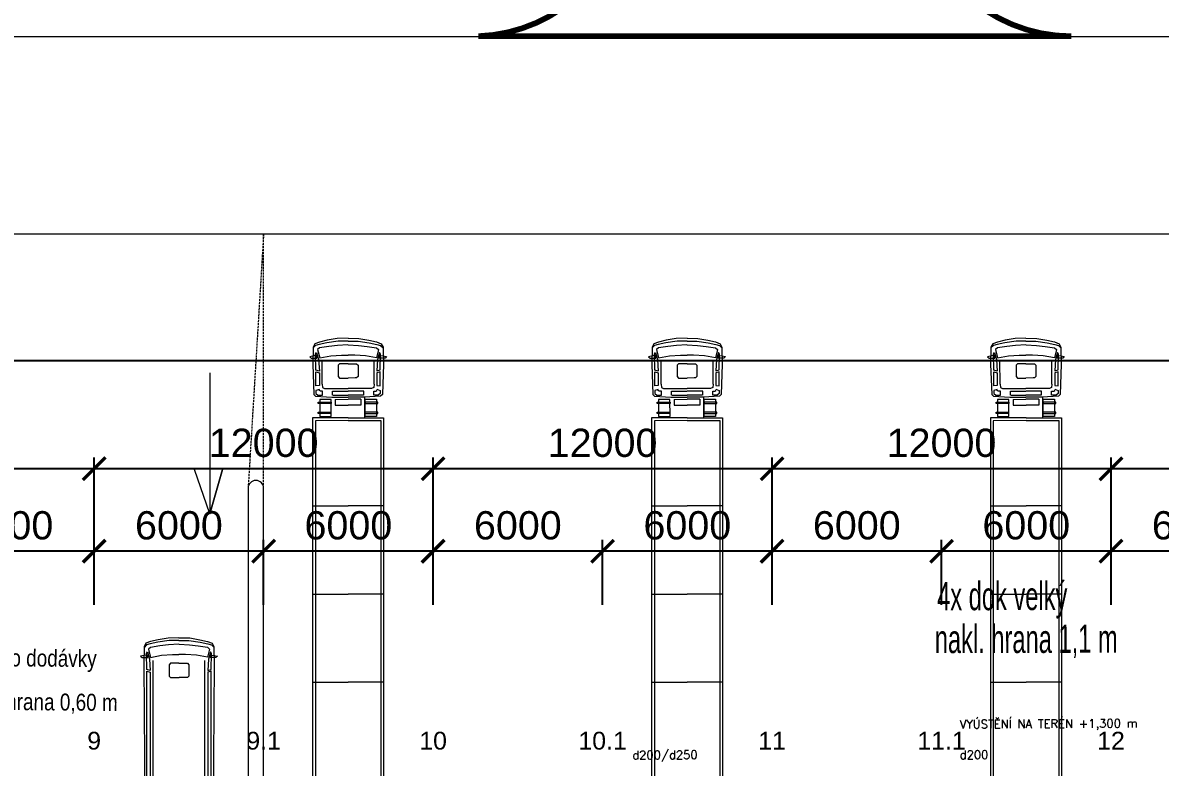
# Model space of a CAD drawing. Header units: millimetres. Extents: x 325046 to 1268204, y 1875583 to 2761998.
# Drawn here: x 799550 to 839822, y 2593488 to 2619836 of the extents above; entities that cross this region are included whole.
import ezdxf
from ezdxf.enums import TextEntityAlignment as Align

# ---------------------------------------------------------------- set-up
doc = ezdxf.new("R2010")
doc.units = ezdxf.units.MM
doc.header["$LTSCALE"] = 100
doc.header["$PDMODE"] = 65
for name, pattern in [('Carkovana', [0.21, 0.15, -0.06]), ('CONTINOUS', [0]), ('SO02_F11anp01$0${ Leader Line}', [0])]:
    doc.linetypes.add(name, pattern=pattern)
for name, color, linetype, lineweight, true_color in [('Auta', 252, 'Continuous', 5, 0x696969), ('Komunikace - obrys - 1.etapa', 7, 'Continuous', 15, 0x901be4), ('Komunikace - obrys - páteřní', 7, 'Continuous', 25, 0xd91268), ('Korabek-bezp_vtoky_text', 7, 'CONTINOUS', 0, 0x6b50af), ('Korabek-text', 7, 'Continuous', 0, 0x7a7a7a), ('Korabek-trasy', 7, 'Continuous', 30, 0x7478c3), ('Parkování - členění - 2. etapa', 7, 'Continuous', 9, 0x4f4fb0)]:
    doc.layers.add(name, color=color, linetype=linetype, lineweight=lineweight, true_color=true_color)
for name, color, linetype in [('Kóty osové', 5, 'Continuous'), ('OKNA - RASTR', 5, 'Continuous'), ('Popis - dílčí', 5, 'Continuous')]:
    doc.layers.add(name, color=color, linetype=linetype)
doc.layers.add('Popis OS', color=7, linetype='Continuous', true_color=0xbd0a5d)
doc.styles.add('ARIAL', font='arial.ttf')
doc.styles.add('ARIL-TENKÝ', font='arial.ttf')
doc.styles.add('ROMANS', font='romans.shx', dxfattribs={"width": 0.8})
doc.styles.add('ROZPISKA', font='arial.ttf', dxfattribs={"width": 0.6})
doc.dimstyles.new('400', dxfattribs={"dimscale": 400, "dimtxt": 2.5, "dimasz": 2, "dimexe": 1, "dimexo": 12, "dimgap": 1, "dimtad": 1, "dimdec": 0, "dimzin": 0, "dimdsep": 46, "dimtxsty": 'ARIL-TENKÝ', "dimblk": 'ARCHTICK', "dimcen": 4, "dimdle": 1, "dimclrd": 256, "dimclre": 256, "dimclrt": 7, "dimadec": 0, "dimazin": 0, "dimtfac": 1, "dimtdec": 0, "dimtix": 1, "dimtofl": 0, "dimtmove": 0, "dimatfit": 0, "dimldrblk": 'OBLIQUE', "dimfxl": 1, "dimtolj": 1, "dimtzin": 0, "dimlwd": -1, "dimlwe": -1, "dimarcsym": 0})

# ---------------------------------------------------------------- blocks, each defined once
blk = doc.blocks.new('A$C5F711971')
at = {"layer": 'Auta'}
for p, q in [((3.321172367956024, 15.00355952349491), (3.486826462612953, 15.80747432308272)), ((5.123141557327472, 14.6322470724117), (5.288795651926193, 15.4361618719995)), ((3.128242997336201, 14.49453461891972), (3.006407730281353, 13.90327139338478)), ((3.048512245120946, 14.35687175136991), (3.058665184071288, 14.40614368673414)), ((3.491959664213937, 14.26549530099146), (3.048512245120946, 14.35687175136991)), ((3.058665184071288, 14.40614368673414), (3.50211260310607, 14.31476723658852)), ((3.522418480948545, 14.41331110754982), (3.128242997336201, 14.49453461891972)), ((3.400583213893697, 13.82204788201489), (3.522418480948545, 14.41331110754982)), ((3.560458142601419, 14.48162405239418), (3.414699048735201, 13.77425914863124)), ((3.50211260310607, 14.31476723658852), (3.491959664213937, 14.26549530099146)), ((3.670234287332278, 14.382852290757), (3.629622531647328, 14.18576454883441)), ((3.629622531647328, 14.18576454883441), (4.073069950740319, 14.0943880986888)), ((3.670234287332278, 14.382852290757), (4.113681706425268, 14.29147584037855)), ((4.557129125460051, 14.2000993900001), (4.113681706425268, 14.29147584037855)), ((4.557129125460051, 14.2000993900001), (4.516517369775102, 14.00301164831035)), ((4.583109664788935, 13.57837734790519), (4.704944931843784, 14.16964057344012)), ((4.704944931843784, 14.16964057344012), (5.099120415456127, 14.08841706207022)), ((2.977441672701389, 14.0119682031218), (2.987594611593522, 14.06124013871886)), ((3.420889091736171, 13.92059175297618), (2.977441672701389, 14.0119682031218)), ((2.987594611593522, 14.06124013871886), (3.431042030686513, 13.96986368834041)), ((3.006407730281353, 13.90327139338478), (3.400583213893697, 13.82204788201489)), ((4.516517369775102, 14.00301164831035), (4.073069950740319, 14.0943880986888)), ((5.057015900616534, 13.63481670385227), (4.613568481523544, 13.72619315423071)), ((4.684639054001309, 14.07109670247883), (4.674486115050968, 14.02182476688176)), ((4.674486115050968, 14.02182476688176), (5.117933534143958, 13.93044831673615)), ((5.128086473036092, 13.97972025210038), (4.684639054001309, 14.07109670247883)), ((5.099120415456127, 14.08841706207022), (4.977285148401279, 13.49715383653529)), ((5.117933534143958, 13.93044831673615), (5.128086473036092, 13.97972025210038)), ((4.977285148401279, 13.49715383653529), (4.583109664788935, 13.57837734790519)), ((4.60341554263141, 13.67692121886648), (5.046862961666193, 13.58554476848803)), ((5.046862961666193, 13.58554476848803), (5.057015900616534, 13.63481670385227)), ((2.120412900985684, 10.84990415442735), (3.352211287303362, 10.59608068154193)), ((4.58400967362104, 10.34225720842369), (3.352211287303362, 10.59608068154193)), ((1.490930687868968, 7.795044156489894), (2.722729074186645, 7.541220683371648)), ((3.954527460504323, 7.287397210486233), (2.722729074186645, 7.541220683371648)), ((0.8614484747522511, 4.740184158319607), (2.093246861069929, 4.486360685434192)), ((3.325045247387607, 4.232537212315947), (2.093246861069929, 4.486360685434192))]:
    blk.add_line(p, q, dxfattribs=at)
for points in [[(4.550258080009371, 16.4101690647658), (4.173731542890891, 16.47565458784811), (3.814151986211073, 16.48733365209773), (3.538389485853259, 16.48174143512733), (3.358417907031253, 16.45641061128117), (3.273873648722656, 16.34900046768598), (3.14099261519732, 15.76470860582776), (2.959774806455243, 14.70353502570651), (3.007306666229852, 14.63132500997745), (3.562675850524101, 14.47943666111678), (4.128392219834495, 14.36286556068808)], [(3.356599902210291, 16.14470704924315), (3.376625735487323, 15.87843487062491), (3.319146189198364, 15.47833586786874), (3.206810016999952, 15.53893315885216), (3.308340840449091, 16.09223564038984), (3.356599902210291, 16.14470704924315)], [(4.529952202166896, 16.31162519403733), (4.185048653976992, 16.38269576639868), (3.784905668406282, 16.40597823704593), (3.509143168048467, 16.40038602007553), (3.370028171222657, 16.39160257298499), (3.268938662309665, 16.3250511130318)], [(4.500506485637743, 16.18362329388037), (4.136355543450918, 16.23369371611625), (3.829606433981098, 16.25945283123292), (3.496442100906279, 16.2781719211489), (3.412261443620082, 16.23310248996131), (3.424884797190316, 15.93090627947822), (3.822853442688938, 15.92379991477355), (4.198978250089567, 15.87126216688193), (4.429426394053735, 15.82377619110048)], [(4.550258080009371, 16.4101690647658), (4.922000595426653, 16.32146681519225), (5.256905219808687, 16.19004097790457), (5.507992787868716, 16.07588642183691), (5.663289434392937, 15.98147047287785), (5.698483828047756, 15.84938707039692), (5.58955052489182, 15.26016055676155), (5.336489524925128, 14.21379093220457), (5.264282732852735, 14.16625417512842), (4.694108589144889, 14.24629446002655), (4.128392219834495, 14.36286556068808)], [(4.506395896314643, 16.18240972631611), (4.860676865617279, 16.08444059500471), (5.152621015673503, 15.9868334159255), (5.466045402921736, 15.87231690762565), (5.525551127910148, 15.79763956577517), (5.394488099205773, 15.52505126595497), (5.026129372476134, 15.67585375835188), (4.659874538017903, 15.77629021531902), (4.429426394053735, 15.82377619110048)], [(4.529952202166896, 16.31162519403733), (4.874855750356801, 16.24055462144315), (5.251606632373296, 16.10375091084279), (5.502694200433325, 15.98959635477513), (5.62700423784554, 15.92653173813596), (5.693548841576558, 15.82543771574274)], [(3.344440233020578, 16.04227049555629), (3.087927616841625, 16.04376325476915), (3.127046613371931, 15.98433838039637), (3.324134355178103, 15.94372662482783), (3.344440233020578, 16.04227049555629)], [(3.194472550821956, 15.47905977233313), (3.306808723078575, 15.41846248134971), (3.215511473536026, 14.97539942129515), (3.09330532833701, 14.98809800297022), (3.194472550821956, 15.47905977233313)], [(4.367505179427098, 15.52327422657982), (4.12114550214028, 15.57403892138973), (4.071873566717841, 15.58419186016545), (4.01244869234506, 15.54507286357693), (3.931225180975161, 15.15089737996459), (3.970344177505467, 15.09147250559181), (4.019616112927906, 15.08131956681609), (4.265975790214725, 15.03055487223901)], [(4.367505179427098, 15.52327422657982), (4.613864856713917, 15.47250953200273), (4.663136792136356, 15.46235659322701), (4.702255788666662, 15.40293171885423), (4.621032277296763, 15.00875623524189), (4.561607402923983, 14.96963723865338), (4.512335467501543, 14.97979017766193), (4.265975790214725, 15.03055487223901)], [(5.541732777666766, 15.69444016972557), (5.418072228610981, 15.45777590177022), (5.312697221641429, 15.06754620280117), (5.439838353253435, 15.07879697578028), (5.565316907071974, 15.62716480554081), (5.541732777666766, 15.69444016972557)], [(5.512405392888468, 15.59554118313827), (5.748612131224945, 15.49550455296412), (5.689187256852165, 15.45638555660844), (5.492099515045993, 15.49699731217697), (5.512405392888468, 15.59554118313827)], [(3.321172367956024, 15.00355952349491), (3.308471300813835, 14.88134542456828), (3.372912012273446, 14.83061743737198), (4.190079550608061, 14.6622324930504)], [(5.427500887075439, 15.01892358926125), (5.300359755463433, 15.00767281628214), (5.209062505920883, 14.56460975622758), (5.326333664590493, 14.52796181989834), (5.427500887075439, 15.01892358926125)], [(3.188369047944434, 14.84367797104642), (3.061227916332427, 14.83242719806731), (3.039020477270242, 14.72465510247275), (3.098526202258654, 14.64997776062228), (3.158395528211258, 14.63764113117941), (3.254186449747067, 14.61790252407081), (3.28379636851605, 14.76159865153022), (3.21195317740785, 14.77640260686167), (3.180966568295844, 14.80775393918157), (3.183434061473235, 14.81972861639224)], [(3.601428540307097, 14.54635007330216), (3.63103845907608, 14.69004620076157), (4.16986239264952, 14.57901653577574)], [(3.613402405462693, 14.54388274741359), (4.143197179248091, 14.43471362441778)], [(4.684965818189085, 14.3230771755334), (4.714575736958068, 14.46677330322564), (4.17575180332642, 14.57780296821147)], [(5.123141557327472, 14.6322470724117), (5.086492759815883, 14.51496762526222), (5.007247088942677, 14.49384754872881), (4.190079550608061, 14.6622324930504)], [(4.672991952975281, 14.32554450142197), (4.143197179248091, 14.43471362441778)], [(5.181920080387499, 14.43288830597885), (5.29425625258591, 14.37229101499543), (5.272048813523725, 14.26451891940087), (5.18786815617932, 14.21944948821329), (5.127998830226716, 14.23178611765616), (5.032207908690907, 14.25152472476475), (5.06181782745989, 14.39522085245699), (5.133661018626299, 14.38041689712554), (5.174517600680701, 14.39696427388117), (5.176985093916301, 14.40893895132467)], [(3.981693500420079, 13.65094067947939), (2.749895114102401, 13.90476415259764), (1.428765244781971e-06, 0.5076464985031635), (1.231799815024715, 0.2538230253849179)], [(3.961387622577604, 13.5523968085181), (2.828133107163012, 13.78591440385208), (0.1188511775108054, 0.5858844914473593), (1.25210569286719, 0.3523668963462114)], [(3.981693500420079, 13.65094067947939), (5.213491886737756, 13.39711720636114), (2.463598201342393, -4.477333277463913e-07), (1.231799815024715, 0.2538230253849179)], [(3.961387622577604, 13.5523968085181), (5.094642137992196, 13.31887921341695), (2.385360208281782, 0.1188493010122329), (1.25210569286719, 0.3523668963462114)]]:
    blk.add_lwpolyline(points, dxfattribs=at)
blk = doc.blocks.new('A$C419B216D')
at = {"layer": 'Auta'}
for p, q in [((2278.952652395121, 465.7471731384285), (2278.323309323401, 5235.717805875465)), ((439.1255122025032, 464.3365051713772), (438.496169187827, 5234.307137896772))]:
    blk.add_line(p, q, dxfattribs=at)
for points in [[(1357.792580320616, 6039.926070874091), (975.8068704897305, 6027.780934678856), (621.3163693794049, 5966.377817805856), (352.403854807606, 5905.040316943545), (181.2947534472914, 5843.777805803809), (120.2613636882743, 5721.468378979247), (108.4952802574262, 5122.372469972819), (145.9965032018954, 97.323861469049), (207.1705081688706, 36.2394509287551), (781.7936838384485, 0.001248118467628956), (1359.395307694678, 0.4441180746071041)], [(1357.869725222583, 5939.311871171463), (1005.720025607501, 5939.041864000726), (609.1565631807316, 5880.784653268289), (340.2440486090491, 5819.447152405977), (205.7924785099458, 5782.665274107829), (120.2801123884274, 5697.015867281705)], [(1354.963835001341, 5807.998915048316), (988.2197841444286, 5783.265191895887), (682.6122409680393, 5746.352081575431), (352.5632187727606, 5697.193967869971), (279.2575306239305, 5636.006446452346), (352.8350749759702, 5342.632549080066), (743.992481720983, 5416.290043060668), (1122.961959146895, 5441.033139707055), (1358.251636791625, 5441.213545630686)], [(1357.792580320616, 6039.926070874091), (1739.79646536673, 6028.36671546381), (2094.380709968042, 5967.507274089847), (2363.386968030711, 5906.582216705196), (2534.589812928694, 5845.582169826142), (2595.810689726728, 5723.366480145138), (2608.495459584519, 5124.28931857273), (2572.644122502301, 99.18446756340563), (2511.563861072995, 38.00632008444518), (1936.996931504109, 0.8869878030382097), (1359.395307694678, 0.4441180746071041)], [(1357.869725222583, 5939.311871171463), (1710.019424790866, 5939.581878114492), (2106.671757104807, 5881.932857214008), (2375.678015167476, 5821.007799828891), (2510.18583141407, 5784.432143263519), (2595.829438369954, 5698.913968459703)], [(1360.97697753238, 5808.003525477834), (1727.758525779587, 5783.832225474995), (2033.422315056669, 5747.387800703757), (2363.546332042664, 5698.73586785933), (2436.945763682481, 5637.660831030458), (2363.818188245757, 5344.174449069891), (1972.548289309489, 5417.232025033794), (1593.541314436356, 5441.393951553851), (1358.251636791625, 5441.213545630686)], [(251.4992509249132, 5435.392278154381), (0.002323651220649481, 5384.892315936275), (50.34799605654553, 5334.623788604047), (251.5763957801973, 5334.778078223579), (251.4992509249132, 5435.392278154381)], [(242.6562454531668, 5538.168278758414), (316.2056667885045, 5281.473148806486), (340.9658736705314, 4878.025454295333), (218.6834840966621, 4914.610484571662), (206.0268372658174, 5477.008878484834), (242.6562454531668, 5538.168278758414)], [(2473.697038434562, 5539.878905625083), (2400.54133992421, 5283.071291096509), (2376.399840239203, 4879.586101478431), (2498.625983712263, 4916.358606294263), (2510.420190169942, 5478.775747640058), (2473.697038434562, 5539.878905625083)], [(2465.011648118845, 5437.089465111494), (2716.585720247705, 5386.975227399264), (2666.317192744464, 5336.629555028863), (2465.088793020812, 5336.475265409332), (2465.011648118845, 5437.089465111494)], [(218.7303558706772, 4853.479205442593), (341.01274544443, 4816.894175166264), (341.3595964383567, 415.3564922823571), (219.1147042650264, 403.0364991645329), (218.7303558706772, 4853.479205442593)], [(1358.48688411084, 5134.39827195555), (1106.951384404441, 5134.20540982252), (1056.644284525421, 5134.16683752602), (1006.375757022062, 5083.821165155619), (1006.684336489649, 4681.364365661517), (1057.030008848174, 4631.095838101115), (1107.337108773878, 4631.134410626255), (1358.872608480393, 4631.327272758819)], [(1358.48688411084, 5134.39827195555), (1610.022383864038, 5134.591134316288), (1660.329483743059, 5134.629706613254), (1710.675156101584, 5084.361179052852), (1710.983735569054, 4681.904379558749), (1660.715208065812, 4631.558707188349), (1610.408108186792, 4631.520134891849), (1358.872608480393, 4631.327272758819)], [(2498.672855486278, 4855.227327164728), (2376.446711956174, 4818.454822361004), (2376.793562949984, 416.9171394770965), (2499.057203880628, 404.7846208866686), (2498.672855486278, 4855.227327164728)], [(439.1255122025032, 464.3365051713772), (451.4446823662147, 342.0833206349052), (524.8253653628053, 305.4607954919338), (1359.160948892008, 306.1005134698935)], [(2278.952652395121, 465.7471731384285), (2266.820969270193, 343.4752411688678), (2193.49653242121, 306.7402314483188), (1359.160948892008, 306.1005134698935)], [(341.4627143028192, 280.8676783009432), (219.236570829642, 244.0951734855771), (219.3209399939515, 134.0588712012395), (292.7203716906952, 72.98383436026052), (353.8475049406989, 73.0307029383257), (451.6509181521833, 73.10569266043603), (451.5384259610437, 219.820762604475), (378.1858660381986, 219.7645203159191), (341.4908373297658, 244.1889106407762), (341.4814630029723, 256.4151666034013)], [(806.1882909794804, 73.37753041600809), (806.0757987883408, 220.0926003600471), (1356.21999809565, 220.5144175481983)], [(818.4137176523218, 73.38690412696451), (1359.339061547187, 73.80165293859318)], [(1900.26440549898, 74.21640173904598), (1359.339061547187, 73.80165293859318)], [(1912.489832114778, 74.22577546164393), (1912.377339876839, 220.9408451779746), (1362.233140626573, 220.5190279781818)], [(2376.89668087149, 282.4283254840411), (2499.179070445243, 245.8432952077128), (2499.263439609553, 135.8069929233752), (2425.957751460606, 74.61947150528431), (2364.830618210603, 74.57260292768478), (2267.027204999235, 74.49761320557445), (2266.91471276118, 221.2126829219051), (2340.267272626981, 221.2689252221026), (2376.924803888192, 245.7495580636896), (2376.915429571643, 257.9758137864992)]]:
    blk.add_lwpolyline(points, dxfattribs=at)
blk = doc.blocks.new('_ARCHTICK')
at = {"color": 0, "linetype": 'ByBlock', "const_width": 0.15}
blk.add_lwpolyline([(-0.5, -0.5), (0.5, 0.5)], dxfattribs=at)
blk = doc.blocks.new('*D138')
at = {"layer": 'Defpoints', "color": 0, "transparency": 16777216}
for p in [(820078.6602207748, 2601133.633504882), (820078.6602207733, 2594431.535527667), (826078.6602207659, 2594431.535527665)]:
    blk.add_point(p, dxfattribs=at)
at = {"layer": 'Kóty osové', "transparency": 16777216}
for p, q in [((820078.6602207745, 2599231.535527667), (820078.6602207749, 2601533.633504882)), ((826078.660220767, 2599231.535527665), (826078.6602207675, 2601533.63350488)), ((826478.6602207674, 2601133.63350488), (819678.6602207748, 2601133.633504882))]:
    blk.add_line(p, q, dxfattribs=at)
at = {"layer": 'Kóty osové', "transparency": 16777216, "xscale": 800, "yscale": 800, "zscale": 800}
for p, rotation in [((820078.6602207748, 2601133.633504882), 179.9999999999866), ((826078.6602207674, 2601133.63350488), 359.9999999999867)]:
    blk.add_blockref('_ARCHTICK', p, dxfattribs=dict(at, rotation=rotation))
at = {"layer": 'Kóty osové', "color": 7, "transparency": 16777216, "insert": (823078.6602207713, 2602044.206492603), "char_height": 1000, "attachment_point": 5, "style": 'ARIL-TENKÝ'}
blk.add_mtext('\\A1;6000', dxfattribs=at)
blk = doc.blocks.new('_Oblique')
at = {"color": 0, "lineweight": -2}
blk.add_line((-0.5, -0.5), (0.5, 0.5), dxfattribs=at)
blk = doc.blocks.new('*D139')
at = {"layer": 'Defpoints', "color": 0, "transparency": 16777216}
for p in [(814078.6602207733, 2601133.633504882), (814078.6602207733, 2594431.535527668), (820078.6602207733, 2594431.535527667)]:
    blk.add_point(p, dxfattribs=at)
at = {"layer": 'Kóty osové', "transparency": 16777216}
for p, q in [((814078.6602207733, 2599231.535527668), (814078.6602207733, 2601533.633504882)), ((820078.6602207733, 2599231.535527667), (820078.6602207733, 2601533.633504882)), ((820478.6602207733, 2601133.633504882), (813678.6602207733, 2601133.633504882))]:
    blk.add_line(p, q, dxfattribs=at)
at = {"layer": 'Kóty osové', "transparency": 16777216, "xscale": 800, "yscale": 800, "zscale": 800, "rotation": 180}
blk.add_blockref('_ARCHTICK', (814078.6602207733, 2601133.633504882), dxfattribs=at)
at = {"layer": 'Kóty osové', "transparency": 16777216, "xscale": 800, "yscale": 800, "zscale": 800}
blk.add_blockref('_ARCHTICK', (820078.6602207733, 2601133.633504882), dxfattribs=at)
at = {"layer": 'Kóty osové', "color": 7, "transparency": 16777216, "insert": (817078.6602207733, 2602044.206492603), "char_height": 1000, "attachment_point": 5, "style": 'ARIL-TENKÝ'}
blk.add_mtext('\\A1;6000', dxfattribs=at)
blk = doc.blocks.new('*D140')
at = {"layer": 'Defpoints', "color": 0, "transparency": 16777216}
for p in [(808078.6602207733, 2601133.633504882), (808078.6602207733, 2594431.53552767), (814078.6602207733, 2594431.535527668)]:
    blk.add_point(p, dxfattribs=at)
at = {"layer": 'Kóty osové', "transparency": 16777216}
for p, q in [((808078.6602207733, 2599231.53552767), (808078.6602207733, 2601533.633504882)), ((814078.6602207733, 2599231.535527668), (814078.6602207733, 2601533.633504882)), ((814478.6602207733, 2601133.633504882), (807678.6602207733, 2601133.633504882))]:
    blk.add_line(p, q, dxfattribs=at)
at = {"layer": 'Kóty osové', "transparency": 16777216, "xscale": 800, "yscale": 800, "zscale": 800, "rotation": 180}
blk.add_blockref('_ARCHTICK', (808078.6602207733, 2601133.633504882), dxfattribs=at)
at = {"layer": 'Kóty osové', "transparency": 16777216, "xscale": 800, "yscale": 800, "zscale": 800}
blk.add_blockref('_ARCHTICK', (814078.6602207733, 2601133.633504882), dxfattribs=at)
at = {"layer": 'Kóty osové', "color": 7, "transparency": 16777216, "insert": (811078.6602207733, 2602044.206492603), "char_height": 1000, "attachment_point": 5, "style": 'ARIL-TENKÝ'}
blk.add_mtext('\\A1;6000', dxfattribs=at)
blk = doc.blocks.new('*D141')
at = {"layer": 'Defpoints', "color": 0, "transparency": 16777216}
for p in [(802078.6602207659, 2601133.633504882), (802078.6602207659, 2594431.535527695), (808078.6602207733, 2594431.53552767)]:
    blk.add_point(p, dxfattribs=at)
at = {"layer": 'Kóty osové', "transparency": 16777216}
for p, q in [((802078.6602207659, 2599231.535527695), (802078.6602207659, 2601533.633504882)), ((808078.6602207733, 2599231.53552767), (808078.6602207733, 2601533.633504882)), ((808478.6602207733, 2601133.633504882), (801678.6602207659, 2601133.633504882))]:
    blk.add_line(p, q, dxfattribs=at)
at = {"layer": 'Kóty osové', "transparency": 16777216, "xscale": 800, "yscale": 800, "zscale": 800, "rotation": 180}
blk.add_blockref('_ARCHTICK', (802078.6602207659, 2601133.633504882), dxfattribs=at)
at = {"layer": 'Kóty osové', "transparency": 16777216, "xscale": 800, "yscale": 800, "zscale": 800}
blk.add_blockref('_ARCHTICK', (808078.6602207733, 2601133.633504882), dxfattribs=at)
at = {"layer": 'Kóty osové', "color": 7, "transparency": 16777216, "insert": (805078.6602207696, 2602044.206492603), "char_height": 1000, "attachment_point": 5, "style": 'ARIL-TENKÝ'}
blk.add_mtext('\\A1;6000', dxfattribs=at)
blk = doc.blocks.new('*D142')
at = {"layer": 'Defpoints', "color": 0, "transparency": 16777216}
for p in [(796078.6602207733, 2601133.633504882), (796078.6602207733, 2594431.535527673), (802078.6602207659, 2594431.535527695)]:
    blk.add_point(p, dxfattribs=at)
at = {"layer": 'Kóty osové', "transparency": 16777216}
for p, q in [((796078.6602207733, 2599231.535527673), (796078.6602207733, 2601533.633504882)), ((802078.6602207659, 2599231.535527695), (802078.6602207659, 2601533.633504882)), ((802478.6602207659, 2601133.633504882), (795678.6602207733, 2601133.633504882))]:
    blk.add_line(p, q, dxfattribs=at)
at = {"layer": 'Kóty osové', "transparency": 16777216, "xscale": 800, "yscale": 800, "zscale": 800, "rotation": 180}
blk.add_blockref('_ARCHTICK', (796078.6602207733, 2601133.633504882), dxfattribs=at)
at = {"layer": 'Kóty osové', "transparency": 16777216, "xscale": 800, "yscale": 800, "zscale": 800}
blk.add_blockref('_ARCHTICK', (802078.6602207659, 2601133.633504882), dxfattribs=at)
at = {"layer": 'Kóty osové', "color": 7, "transparency": 16777216, "insert": (799078.6602207696, 2602044.206492603), "char_height": 1000, "attachment_point": 5, "style": 'ARIL-TENKÝ'}
blk.add_mtext('\\A1;6000', dxfattribs=at)
blk = doc.blocks.new('*D176')
at = {"layer": 'Defpoints', "color": 0, "transparency": 16777216}
for p in [(838078.6602207675, 2601133.63350488), (838078.6602207675, 2594431.535527695), (844078.6602207675, 2594431.53552769)]:
    blk.add_point(p, dxfattribs=at)
at = {"layer": 'Kóty osové', "transparency": 16777216}
for p, q in [((838078.6602207675, 2599231.535527695), (838078.6602207675, 2601533.63350488)), ((844078.6602207675, 2599231.53552769), (844078.6602207675, 2601533.63350488)), ((844478.6602207675, 2601133.63350488), (837678.6602207675, 2601133.63350488))]:
    blk.add_line(p, q, dxfattribs=at)
at = {"layer": 'Kóty osové', "transparency": 16777216, "xscale": 800, "yscale": 800, "zscale": 800, "rotation": 180}
blk.add_blockref('_ARCHTICK', (838078.6602207675, 2601133.63350488), dxfattribs=at)
at = {"layer": 'Kóty osové', "transparency": 16777216, "xscale": 800, "yscale": 800, "zscale": 800}
blk.add_blockref('_ARCHTICK', (844078.6602207675, 2601133.63350488), dxfattribs=at)
at = {"layer": 'Kóty osové', "color": 7, "transparency": 16777216, "insert": (841078.6602207675, 2602044.206492602), "char_height": 1000, "attachment_point": 5, "style": 'ARIL-TENKÝ'}
blk.add_mtext('\\A1;6000', dxfattribs=at)
blk = doc.blocks.new('*D177')
at = {"layer": 'Defpoints', "color": 0, "transparency": 16777216}
for p in [(832078.6602207675, 2601133.63350488), (832078.6602207675, 2594431.535527693), (838078.6602207675, 2594431.535527695)]:
    blk.add_point(p, dxfattribs=at)
at = {"layer": 'Kóty osové', "transparency": 16777216}
for p, q in [((832078.6602207675, 2599231.535527693), (832078.6602207675, 2601533.63350488)), ((838078.6602207675, 2599231.535527695), (838078.6602207675, 2601533.63350488)), ((838478.6602207675, 2601133.63350488), (831678.6602207675, 2601133.63350488))]:
    blk.add_line(p, q, dxfattribs=at)
at = {"layer": 'Kóty osové', "transparency": 16777216, "xscale": 800, "yscale": 800, "zscale": 800, "rotation": 180}
blk.add_blockref('_ARCHTICK', (832078.6602207675, 2601133.63350488), dxfattribs=at)
at = {"layer": 'Kóty osové', "transparency": 16777216, "xscale": 800, "yscale": 800, "zscale": 800}
blk.add_blockref('_ARCHTICK', (838078.6602207675, 2601133.63350488), dxfattribs=at)
at = {"layer": 'Kóty osové', "color": 7, "transparency": 16777216, "insert": (835078.6602207675, 2602044.206492602), "char_height": 1000, "attachment_point": 5, "style": 'ARIL-TENKÝ'}
blk.add_mtext('\\A1;6000', dxfattribs=at)
blk = doc.blocks.new('*D178')
at = {"layer": 'Defpoints', "color": 0, "transparency": 16777216}
for p in [(826078.6602207675, 2601133.63350488), (826078.6602207675, 2594431.535527695), (832078.6602207675, 2594431.535527693)]:
    blk.add_point(p, dxfattribs=at)
at = {"layer": 'Kóty osové', "transparency": 16777216}
for p, q in [((826078.6602207675, 2599231.535527695), (826078.6602207675, 2601533.63350488)), ((832078.6602207675, 2599231.535527693), (832078.6602207675, 2601533.63350488)), ((832478.6602207675, 2601133.63350488), (825678.6602207675, 2601133.63350488))]:
    blk.add_line(p, q, dxfattribs=at)
at = {"layer": 'Kóty osové', "transparency": 16777216, "xscale": 800, "yscale": 800, "zscale": 800, "rotation": 180}
blk.add_blockref('_ARCHTICK', (826078.6602207675, 2601133.63350488), dxfattribs=at)
at = {"layer": 'Kóty osové', "transparency": 16777216, "xscale": 800, "yscale": 800, "zscale": 800}
blk.add_blockref('_ARCHTICK', (832078.6602207675, 2601133.63350488), dxfattribs=at)
at = {"layer": 'Kóty osové', "color": 7, "transparency": 16777216, "insert": (829078.6602207675, 2602044.206492602), "char_height": 1000, "attachment_point": 5, "style": 'ARIL-TENKÝ'}
blk.add_mtext('\\A1;6000', dxfattribs=at)
blk = doc.blocks.new('*D207')
at = {"layer": 'Defpoints', "color": 0, "transparency": 16777216}
for p in [(790078.6602207659, 2604052.391189395), (802078.6602207659, 2599231.535527697), (790078.6602207659, 2594551.535527692)]:
    blk.add_point(p, dxfattribs=at)
at = {"layer": 'Kóty osové', "transparency": 16777216}
for p, q in [((790078.6602207659, 2599351.535527692), (790078.6602207659, 2604452.391189395)), ((802078.6602207659, 2604031.535527697), (802078.6602207659, 2604452.391189395)), ((802478.6602207659, 2604052.391189395), (789678.6602207659, 2604052.391189395))]:
    blk.add_line(p, q, dxfattribs=at)
at = {"layer": 'Kóty osové', "transparency": 16777216, "xscale": 800, "yscale": 800, "zscale": 800, "rotation": 180}
blk.add_blockref('_ARCHTICK', (790078.6602207659, 2604052.391189395), dxfattribs=at)
at = {"layer": 'Kóty osové', "transparency": 16777216, "xscale": 800, "yscale": 800, "zscale": 800}
blk.add_blockref('_ARCHTICK', (802078.6602207659, 2604052.391189395), dxfattribs=at)
at = {"layer": 'Kóty osové', "color": 7, "transparency": 16777216, "insert": (796078.6602207659, 2604962.964177117), "char_height": 1000, "attachment_point": 5, "style": 'ARIL-TENKÝ'}
blk.add_mtext('\\A1;12000', dxfattribs=at)
blk = doc.blocks.new('*D208')
at = {"layer": 'Defpoints', "color": 0, "transparency": 16777216}
for p in [(802078.6602207659, 2604052.391189395), (814078.6602207659, 2599231.535527697), (802078.6602207659, 2594551.535527692)]:
    blk.add_point(p, dxfattribs=at)
at = {"layer": 'Kóty osové', "transparency": 16777216}
for p, q in [((802078.6602207659, 2599351.535527692), (802078.6602207659, 2604452.391189395)), ((814078.6602207659, 2604031.535527697), (814078.6602207659, 2604452.391189395)), ((814478.6602207659, 2604052.391189395), (801678.6602207659, 2604052.391189395))]:
    blk.add_line(p, q, dxfattribs=at)
at = {"layer": 'Kóty osové', "transparency": 16777216, "xscale": 800, "yscale": 800, "zscale": 800, "rotation": 180}
blk.add_blockref('_ARCHTICK', (802078.6602207659, 2604052.391189395), dxfattribs=at)
at = {"layer": 'Kóty osové', "transparency": 16777216, "xscale": 800, "yscale": 800, "zscale": 800}
blk.add_blockref('_ARCHTICK', (814078.6602207659, 2604052.391189395), dxfattribs=at)
at = {"layer": 'Kóty osové', "color": 7, "transparency": 16777216, "insert": (808078.6602207659, 2604962.964177117), "char_height": 1000, "attachment_point": 5, "style": 'ARIL-TENKÝ'}
blk.add_mtext('\\A1;12000', dxfattribs=at)
blk = doc.blocks.new('*D209')
at = {"layer": 'Defpoints', "color": 0, "transparency": 16777216}
for p in [(814078.6602207659, 2604052.391189395), (826078.6602207659, 2599231.535527697), (814078.6602207659, 2594551.535527692)]:
    blk.add_point(p, dxfattribs=at)
at = {"layer": 'Kóty osové', "transparency": 16777216}
for p, q in [((814078.6602207659, 2599351.535527692), (814078.6602207659, 2604452.391189395)), ((826078.6602207659, 2604031.535527697), (826078.6602207659, 2604452.391189395)), ((826478.6602207659, 2604052.391189395), (813678.6602207659, 2604052.391189395))]:
    blk.add_line(p, q, dxfattribs=at)
at = {"layer": 'Kóty osové', "transparency": 16777216, "xscale": 800, "yscale": 800, "zscale": 800, "rotation": 180}
blk.add_blockref('_ARCHTICK', (814078.6602207659, 2604052.391189395), dxfattribs=at)
at = {"layer": 'Kóty osové', "transparency": 16777216, "xscale": 800, "yscale": 800, "zscale": 800}
blk.add_blockref('_ARCHTICK', (826078.6602207659, 2604052.391189395), dxfattribs=at)
at = {"layer": 'Kóty osové', "color": 7, "transparency": 16777216, "insert": (820078.6602207659, 2604962.964177117), "char_height": 1000, "attachment_point": 5, "style": 'ARIL-TENKÝ'}
blk.add_mtext('\\A1;12000', dxfattribs=at)
blk = doc.blocks.new('*D210')
at = {"layer": 'Defpoints', "color": 0, "transparency": 16777216}
for p in [(826078.6602207659, 2604052.391189395), (838078.6602207659, 2599231.535527697), (826078.6602207659, 2594551.535527692)]:
    blk.add_point(p, dxfattribs=at)
at = {"layer": 'Kóty osové', "transparency": 16777216}
for p, q in [((826078.6602207659, 2599351.535527692), (826078.6602207659, 2604452.391189395)), ((838078.6602207659, 2604031.535527697), (838078.6602207659, 2604452.391189395)), ((838478.6602207659, 2604052.391189395), (825678.6602207659, 2604052.391189395))]:
    blk.add_line(p, q, dxfattribs=at)
at = {"layer": 'Kóty osové', "transparency": 16777216, "xscale": 800, "yscale": 800, "zscale": 800, "rotation": 180}
blk.add_blockref('_ARCHTICK', (826078.6602207659, 2604052.391189395), dxfattribs=at)
at = {"layer": 'Kóty osové', "transparency": 16777216, "xscale": 800, "yscale": 800, "zscale": 800}
blk.add_blockref('_ARCHTICK', (838078.6602207659, 2604052.391189395), dxfattribs=at)
at = {"layer": 'Kóty osové', "color": 7, "transparency": 16777216, "insert": (832078.6602207659, 2604962.964177117), "char_height": 1000, "attachment_point": 5, "style": 'ARIL-TENKÝ'}
blk.add_mtext('\\A1;12000', dxfattribs=at)
blk = doc.blocks.new('*D211')
at = {"layer": 'Defpoints', "color": 0, "transparency": 16777216}
for p in [(838078.6602207659, 2604052.391189395), (850078.6602207659, 2599231.535527697), (838078.6602207659, 2594551.535527692)]:
    blk.add_point(p, dxfattribs=at)
at = {"layer": 'Kóty osové', "transparency": 16777216}
for p, q in [((838078.6602207659, 2599351.535527692), (838078.6602207659, 2604452.391189395)), ((850078.6602207659, 2604031.535527697), (850078.6602207659, 2604452.391189395)), ((850478.6602207659, 2604052.391189395), (837678.6602207659, 2604052.391189395))]:
    blk.add_line(p, q, dxfattribs=at)
at = {"layer": 'Kóty osové', "transparency": 16777216, "xscale": 800, "yscale": 800, "zscale": 800, "rotation": 180}
blk.add_blockref('_ARCHTICK', (838078.6602207659, 2604052.391189395), dxfattribs=at)
at = {"layer": 'Kóty osové', "transparency": 16777216, "xscale": 800, "yscale": 800, "zscale": 800}
blk.add_blockref('_ARCHTICK', (850078.6602207659, 2604052.391189395), dxfattribs=at)
at = {"layer": 'Kóty osové', "color": 7, "transparency": 16777216, "insert": (844078.6602207659, 2604962.964177117), "char_height": 1000, "attachment_point": 5, "style": 'ARIL-TENKÝ'}
blk.add_mtext('\\A1;12000', dxfattribs=at)
blk = doc.blocks.new('A$C73023567')
at = {"layer": 'Korabek-bezp_vtoky_text', "style": 'ROMANS'}
for s, p in [('VYÚSTĚNÍ NA TERÉN +1,300 m', (126918.5915289284, 128962.1090595806)), ('d200', (126918.5915289284, 127878.9142153421))]:
    blk.add_text(s, height=300, rotation=0.3474037192149737, dxfattribs=at).set_placement(p, align=Align.MIDDLE_LEFT)
at = {"layer": 'Korabek-text', "style": 'ROMANS'}
blk.add_text('d200/d250', height=300, rotation=0.3474037192149737, dxfattribs=at).set_placement((115327.0974293005, 127870.1657371232), align=Align.MIDDLE_LEFT)
blk = doc.blocks.new('*D1556')
at = {"layer": 'Defpoints', "color": 0, "transparency": 16777216}
for p in [(705683.6602207972, 2607865.845491631), (705683.6602207972, 2591362.724706919), (1078473.66022079, 2591362.724707376)]:
    blk.add_point(p, dxfattribs=at)
at = {"layer": 'Kóty osové', "transparency": 16777216}
for p, q in [((705683.6602207972, 2596162.724706919), (705683.6602207972, 2608265.845491631)), ((1078473.66022079, 2596162.724707376), (1078473.66022079, 2608265.845491631)), ((1078873.66022079, 2607865.845491631), (705283.6602207972, 2607865.845491631))]:
    blk.add_line(p, q, dxfattribs=at)
at = {"layer": 'Kóty osové', "transparency": 16777216, "xscale": 800, "yscale": 800, "zscale": 800, "rotation": 180}
blk.add_blockref('_ARCHTICK', (705683.6602207972, 2607865.845491631), dxfattribs=at)
at = {"layer": 'Kóty osové', "transparency": 16777216, "xscale": 800, "yscale": 800, "zscale": 800}
blk.add_blockref('_ARCHTICK', (1078473.66022079, 2607865.845491631), dxfattribs=at)
at = {"layer": 'Kóty osové', "color": 7, "transparency": 16777216, "insert": (892078.6602207937, 2608776.759543473), "char_height": 1000, "attachment_point": 5, "style": 'ARIL-TENKÝ'}
blk.add_mtext('\\A1;372790', dxfattribs=at)

msp = doc.modelspace()

# ---------------------------------------------------------------- linework, layer by layer
at = {"layer": 'Komunikace - obrys - 1.etapa', "const_width": 50}
msp.add_lwpolyline([(683105.6109601709, 2424627.711882532, -0.4099079722640601), (701103.6597396685, 2442362.716051371), (756229.2762722326, 2442362.71752742, 0.1823104173520564), (779342.446819122, 2451079.998795302, -0.377181654914658), (799815.1413767887, 2451079.094462425, 0.185100140765799), (823594.2326413346, 2442320.10630563), (995603.3463198496, 2442362.688387663), (995601.27067935, 2449363.759683401), (830802.7185904337, 2449363.192082913, -0.1831268100935105), (804292.8804093553, 2459409.427848131, 0.3789643836830403), (775131.9348066999, 2459409.327411206, -0.1831263310884428), (748622.2399821235, 2449362.909035713), (701103.7222172571, 2449362.745372088, -0.4142145711582595), (683103.660221274, 2467362.745372088), (683287.8647425128, 2588698.621031792, -0.4137745560300493), (706988.2887301398, 2612362.641214401), (1097273.664031627, 2612362.721281895), (1097273.793180317, 2619345.1087947), (706104.2197806193, 2619344.885477097, 0.4142190254279499), (676103.6602207376, 2589344.885482342), (676103.6602214194, 2424627.711882532)], format="xyb", dxfattribs=at)
at = {"layer": 'Komunikace - obrys - páteřní', "const_width": 200}
msp.add_lwpolyline([(706651.1076837311, 2650362.724698574, -0.03395342619504692), (705775.5486559821, 2643640.361156733, -0.123010510304776), (700189.6336685969, 2631842.215896876, -0.09702701022780025), (691580.1836428596, 2623785.385580809, -0.00780465811842488), (680451.9187856866, 2617984.850111038, -0.07311704131746852), (753604.4483035756, 2630571.522016079), (753604.4483035756, 2630571.522016079), (758737.9009715272, 2630324.884573252), (815669.8370608045, 2630359.651310713, -0.9677443187095727), (815678.6774141742, 2619361.370180161), (836678.727289374, 2619358.661125691, -0.996238828465295), (836644.1476274682, 2630362.614867241), (959603.6692714049, 2630362.724707157, -0.9999989910919349), (959603.638256724, 2619362.724707396), (980603.638256426, 2619362.724706919, -1), (980603.6382563068, 2630362.724706442), (1086985.321073766, 2630362.724705965, -0.05223060570576223)], format="xyb", dxfattribs=at)
at = {"layer": 'Parkování - členění - 2. etapa', "linetype": 'Carkovana', "ltscale": 5}
msp.add_lwpolyline([(808079.1596693052, 2603362.724705178), (808076.9958936414, 2612362.663782656), (807529.1596704591, 2603362.787136306)], dxfattribs=at)
at = {"layer": 'Parkování - členění - 2. etapa'}
msp.add_lwpolyline([(806173.5516379626, 2607443.242829494), (806173.5516379626, 2602451.897895038), (806621.0501172646, 2604028.92265268), (806173.5516379626, 2602451.897895038), (805625.3919018555, 2604028.92265268)], dxfattribs=at)
msp.add_lwpolyline([(808078.6602194919, 2591362.724714757), (808079.1596693052, 2603362.724705178, 1), (807529.1596704591, 2603362.787136306), (807528.6602209085, 2591362.787146333), (808078.6602194919, 2591362.724714757)], format="xyb", dxfattribs=at)

# ---------------------------------------------------------------- block references
at = {"layer": 'Auta', "xscale": -1000, "yscale": 1000, "zscale": 1000, "rotation": 348.400572998724}
for p in [(812225.1463518463, 2591682.374996881), (824225.1463518462, 2591682.374996835), (836225.1465810194, 2591682.374996362)]:
    msp.add_blockref('A$C5F711971', p, dxfattribs=at)
at = {"layer": 'Auta'}
msp.add_blockref('A$C419B216D', (803723.7153652011, 2592033.892978281), dxfattribs=at)
at = {"layer": 'Korabek-trasy', "linetype": 'SO02_F11anp01$0${ Leader Line}'}
msp.add_blockref('A$C73023567', (705803.6589420543, 2466047.174348846), dxfattribs=at)

# ---------------------------------------------------------------- texts
at = {"layer": 'OKNA - RASTR', "style": 'ARIAL', "width": 0.8}
for s, p in [('dok pro dodávky', (797247.1544085438, 2597074.536663956)), ('nakl. hrana 0,60 m', (797358.1403548359, 2595525.494370935))]:
    msp.add_text(s, height=600, rotation=359.5318144438646, dxfattribs=at).set_placement(p)
at = {"layer": 'Popis - dílčí', "style": 'ROZPISKA', "width": 0.6}
for s, p in [('4x dok velký', (831922.8885778771, 2599043.246874963)), ('nakl. hrana 1,1 m', (831840.3625131161, 2597527.463448149))]:
    msp.add_text(s, height=1000, rotation=0.1087014586549095, dxfattribs=at).set_placement(p)
at = {"layer": 'Popis OS', "linetype": 'ByBlock', "style": 'ARIL-TENKÝ'}
for s, p in [('9', (802078.6602207976, 2594427.724706827)), ('9.1', (808078.6602207976, 2594427.724706827)), ('10', (814078.6602207976, 2594427.724706827)), ('10.1', (820078.6602207976, 2594427.724706827)), ('11', (826078.6602207976, 2594427.724706827)), ('11.1', (832078.6602207976, 2594427.724706827)), ('12', (838078.6602207976, 2594427.724706827))]:
    msp.add_text(s, height=630, dxfattribs=at).set_placement(p, align=Align.MIDDLE_CENTER)

# ---------------------------------------------------------------- dimensions: what is measured, and where the dimension line sits
at = {"layer": 'Kóty osové'}
for base, p1, p2, picture, middle in [((705683.6602207972, 2607865.845491631), (1078473.66022079, 2591362.724707376), (705683.6602207972, 2591362.724706919), '*D1556', (892078.6602207937, 2608776.759543473)), ((790078.6602207659, 2604052.391189395), (802078.6602207659, 2599231.535527697), (790078.6602207659, 2594551.535527692), '*D207', (796078.6602207659, 2604962.964177117)), ((802078.6602207659, 2604052.391189395), (814078.6602207659, 2599231.535527697), (802078.6602207659, 2594551.535527692), '*D208', (808078.6602207659, 2604962.964177117)), ((814078.6602207659, 2604052.391189395), (826078.6602207659, 2599231.535527697), (814078.6602207659, 2594551.535527692), '*D209', (820078.6602207659, 2604962.964177117)), ((826078.6602207659, 2604052.391189395), (838078.6602207659, 2599231.535527697), (826078.6602207659, 2594551.535527692), '*D210', (832078.6602207659, 2604962.964177117)), ((838078.6602207659, 2604052.391189395), (850078.6602207659, 2599231.535527697), (838078.6602207659, 2594551.535527692), '*D211', (844078.6602207659, 2604962.964177117)), ((796078.6602207733, 2601133.633504882), (802078.6602207659, 2594431.535527695), (796078.6602207733, 2594431.535527673), '*D142', (799078.6602207696, 2602044.206492603)), ((802078.6602207659, 2601133.633504882), (808078.6602207733, 2594431.53552767), (802078.6602207659, 2594431.535527695), '*D141', (805078.6602207696, 2602044.206492603)), ((808078.6602207733, 2601133.633504882), (814078.6602207733, 2594431.535527668), (808078.6602207733, 2594431.53552767), '*D140', (811078.6602207733, 2602044.206492603)), ((814078.6602207733, 2601133.633504882), (820078.6602207733, 2594431.535527667), (814078.6602207733, 2594431.535527668), '*D139', (817078.6602207733, 2602044.206492603)), ((826078.6602207675, 2601133.63350488), (832078.6602207675, 2594431.535527693), (826078.6602207675, 2594431.535527695), '*D178', (829078.6602207675, 2602044.206492602)), ((832078.6602207675, 2601133.63350488), (838078.6602207675, 2594431.535527695), (832078.6602207675, 2594431.535527693), '*D177', (835078.6602207675, 2602044.206492602)), ((838078.6602207675, 2601133.63350488), (844078.6602207675, 2594431.53552769), (838078.6602207675, 2594431.535527695), '*D176', (841078.6602207675, 2602044.206492602))]:
    dim = msp.add_linear_dim(base=base, p1=p1, p2=p2, dimstyle='400', override={"dimtmove": 1}, dxfattribs=at)
    dim.commit()
    dim.dimension.update_dxf_attribs({"geometry": picture, "text_midpoint": middle})
dim = msp.add_aligned_dim(p1=(826078.6602207659, 2594431.535527665), p2=(820078.6602207733, 2594431.535527667), distance=-6702.0979772149585, dimstyle='400', dxfattribs=at)
dim.commit()
dim.dimension.update_dxf_attribs({"geometry": '*D138', "text_midpoint": (823078.6602207713, 2602044.206492603)})

doc.saveas('drawing.dxf')
